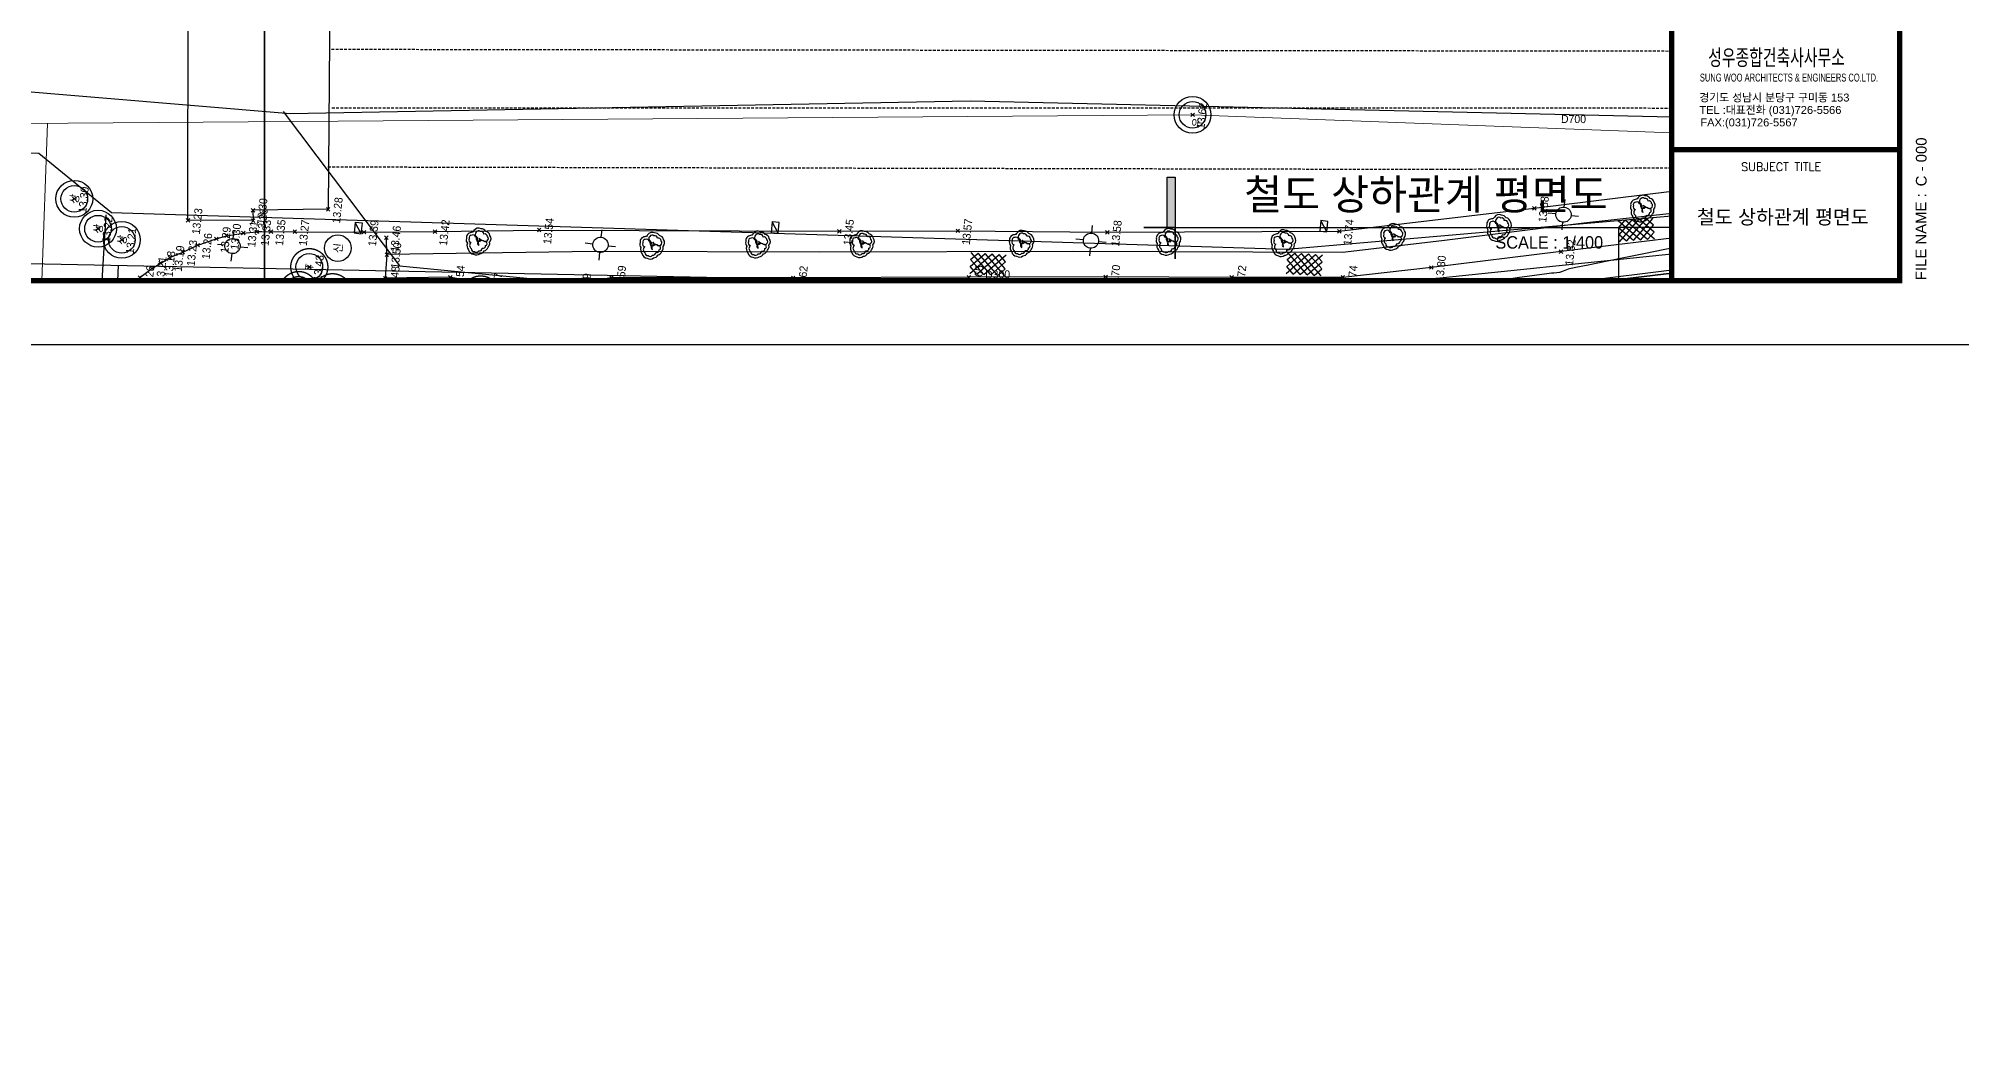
# Model space of a CAD drawing. Header units: millimetres. Extents: x 1073475 to 2890243, y -1340830 to -367733.
# Drawn here: x 1299407 to 1407529, y -525999 to -469311 of the extents above; entities that cross this region are included whole.
import ezdxf
from ezdxf.enums import TextEntityAlignment as Align
from ezdxf.xclip import XClip

# ---------------------------------------------------------------- set-up
doc = ezdxf.new("R2010")
doc.units = ezdxf.units.MM
doc.header["$LTSCALE"] = 50
doc.header["$XCLIPFRAME"] = 2
doc.header["$PDMODE"] = 3
doc.header["$PDSIZE"] = 100
doc.linetypes.add('HIDDEN2', pattern=[4.7625, 3.175, -1.5875])
for name, color, linetype in [('1-우수관로', 140, '우수'), ('11', 11, 'Continuous'), ('A-SYM', 7, 'Continuous'), ('CONT-MNR', 84, 'Continuous'), ('TEX', 3, 'Continuous'), ('TEXT', 3, 'Continuous'), ('TEXT1', 7, 'Continuous'), ('TITLE-1', 3, 'Continuous'), ('가로등', 1, 'Continuous'), ('도로', 1, 'Continuous'), ('맨홀', 1, 'Continuous'), ('보도블럭', 7, 'Continuous'), ('상수도맨홀', 1, 'Continuous'), ('신호등', 1, 'Continuous'), ('연속지적도', 32, 'Continuous'), ('우수맨홀', 1, 'Continuous'), ('우수받이', 5, 'Continuous'), ('자전거전용도로', 7, 'Continuous'), ('조경', 3, 'Continuous'), ('지하지장물_상수관로', 5, 'HIDDEN2'), ('지하지장물_전기관로', 1, 'HIDDEN2'), ('지하지장물_통신관로', 7, 'HIDDEN2'), ('지하지장물_하수관거(오수)', 30, 'HIDDEN2'), ('차선', 7, 'HIDDEN2'), ('측량점_높이', 8, 'Continuous'), ('측량점_심볼', 7, 'Continuous'), ('통신맨홀', 1, 'Continuous'), ('화단경계', 3, 'Continuous'), ('횡단보도', 40, 'Continuous')]:
    doc.layers.add(name, color=color, linetype=linetype)
doc.layers.add('defpoint', color=193, linetype='Continuous', plot=False)
doc.styles.add('LT', font='')
doc.styles.add('RXHG', font='arial.ttf')
doc.styles.add('RXHS', font='SIMPLEX.SHX', dxfattribs={"bigfont": 'WHGTXT.SHX'})
doc.styles.get("Standard").update_dxf_attribs({"font": ''})
doc.styles.add('굴림체', font='')
doc.styles.add('돋움', font='')
doc.styles.get('LT').set_extended_font_data('GulimChe')
doc.styles.get('Standard').set_extended_font_data('Dotum')
doc.styles.get('굴림체').set_extended_font_data('Dotum')
doc.styles.get('돋움').set_extended_font_data('Dotum')
doc.linetypes.add('KT_LINE', pattern='A,12.7,-5.08,["KT",Standard,S=2.54,R=0,X=-2.54,Y=-1.27],-6.35', length=24.13)
doc.linetypes.add('POWER_LINE', pattern='A,12.7,-5.08,["POWER",Standard,S=2.54,R=0,X=-2.54,Y=-1.27],-6.35', length=24.13)
doc.linetypes.add('SEWER_LINE', pattern='A,12.7,-5.08,["SEWER",Standard,S=2.54,R=0,X=-2.54,Y=-1.27],-6.35', length=24.13)
doc.linetypes.add('WATER_LINE', pattern='A,12.7,-5.08,["WATER",Standard,S=2.54,R=0,X=-2.54,Y=-1.27],-6.35', length=24.13)
doc.linetypes.add('우수', pattern='A,0.5,-0.05,["우수",LT,S=0.1,R=0,X=0,Y=-0.05],-0.4', length=0.95)

# ---------------------------------------------------------------- blocks, each defined once
blk = doc.blocks.new('A$405090834614')
at = {"layer": '1-우수관로', "color": 251, "linetype": '우수', "lineweight": 0, "ltscale": 80}
for points in [[(114673, 11574), (109257, 90611), (100407, 168504)], [(101990, 154572), (65521, 152090)]]:
    blk.add_lwpolyline(points, dxfattribs=at)
at = {"layer": 'CONT-MNR', "color": 251}
for p, q in [((102061, 71493), (101783, 72588)), ((102303, 70537), (102061, 71493)), ((102474, 69860), (102303, 70537)), ((102540, 69598), (102474, 69860)), ((102544, 69533), (102540, 69598)), ((102548, 69468), (102544, 69533)), ((102582, 69314), (102548, 69468)), ((102618, 69164), (102582, 69314)), ((102640, 69108), (102618, 69164)), ((102662, 69053), (102640, 69108)), ((102752, 68877), (102662, 69053)), ((102848, 68690), (102752, 68877)), ((102877, 68614), (102848, 68690)), ((102905, 68538), (102877, 68614)), ((102989, 68273), (102905, 68538)), ((103203, 67597), (102989, 68273)), ((103505, 66644), (103203, 67597)), ((103850, 65552), (103505, 66644)), ((104196, 64458), (103850, 65552)), ((104499, 63497), (104196, 64458)), ((104717, 62807), (104499, 63497))]:
    blk.add_line(p, q, dxfattribs=at)
at = {"layer": '가로등', "color": 251, "linetype": 'Continuous'}
for p, q in [((96228, 143937), (96228, 144366)), ((95799, 143509), (95371, 143509)), ((96228, 143080), (96228, 142652)), ((96656, 143509), (97085, 143509)), ((98475, 123373), (98475, 123801)), ((98046, 122944), (97617, 122944)), ((98475, 122516), (98475, 122087)), ((98903, 122944), (99332, 122944)), ((101620, 95975), (101620, 96403)), ((101192, 95546), (100763, 95546)), ((102049, 95546), (102477, 95546)), ((101620, 95118), (101620, 94689)), ((105443, 69282), (105015, 69282)), ((105872, 69710), (105872, 70139)), ((106300, 69282), (106729, 69282)), ((105872, 68853), (105872, 68425))]:
    blk.add_line(p, q, dxfattribs=at)
for centre, major_axis, start_param, end_param in [((96228, 143509), (303, 303), 5.497787143782062, 11.78097245096165), ((98475, 122944), (-303, 303), 3.9269908, 10.2101761), ((101620, 95546), (-303, 303), 3.9269908, 10.2101761), ((105872, 69282), (-303, 303), 3.9269908, 10.2101761)]:
    blk.add_ellipse(centre, major_axis=major_axis, ratio=1, start_param=start_param, end_param=end_param, dxfattribs=at)
at = {"layer": '도로', "color": 251}
for p, q in [((93145, 149259), (93918, 148503)), ((93918, 148503), (94496, 147880)), ((94496, 147880), (94853, 147422)), ((94853, 147422), (95211, 146945)), ((95211, 146945), (95596, 146258)), ((95596, 146258), (96073, 145461)), ((96073, 145461), (96533, 144457)), ((96533, 144457), (96772, 143907)), ((96772, 143907), (97019, 142982)), ((97019, 142982), (97166, 142244)), ((97166, 142244), (97267, 141438)), ((97267, 141438), (97396, 140109)), ((97396, 140109), (97782, 136237)), ((97782, 136237), (98234, 132270)), ((98234, 132270), (98939, 126460)), ((98939, 126460), (100651, 109665)), ((100651, 109665), (101381, 103046)), ((101381, 103046), (102182, 94685)), ((102182, 94685), (103617, 81718)), ((103617, 81718), (106058, 70949)), ((106058, 70949), (108074, 62331))]:
    blk.add_line(p, q, dxfattribs=at)
at = {"layer": '맨홀', "color": 251}
for radius in [1036, 750]:
    blk.add_circle((94172, 139548), radius, dxfattribs=at)
at = {"layer": '보도블럭', "color": 251}
for p, q in [((99059, 102131), (100290, 100998)), ((99075, 101737), (99452, 102147)), ((99075, 101737), (100306, 100604)), ((99091, 101343), (99846, 102164)), ((99108, 100949), (100240, 102180)), ((99124, 100555), (100257, 101786)), ((99452, 102147), (100273, 101392)), ((99846, 102164), (100257, 101786)), ((99091, 101343), (100322, 100210)), ((99108, 100949), (99928, 100194)), ((99124, 100555), (99534, 100177)), ((99140, 100161), (100273, 101392)), ((99534, 100177), (100290, 100998)), ((99928, 100194), (100306, 100604)), ((100937, 84428), (102168, 83295)), ((100953, 84034), (101331, 84444)), ((100970, 83640), (101725, 84460)), ((100986, 83246), (102119, 84477)), ((101331, 84444), (102151, 83689)), ((101725, 84460), (102135, 84083)), ((100953, 84034), (102184, 82901)), ((100970, 83640), (102201, 82507)), ((101002, 82852), (102135, 84083)), ((101019, 82458), (102151, 83689)), ((101413, 82474), (102168, 83295)), ((100986, 83246), (101807, 82490)), ((101002, 82852), (101413, 82474)), ((101807, 82490), (102184, 82901)), ((104695, 65984), (106070, 65030)), ((104766, 65596), (105083, 66054)), ((104836, 65208), (105471, 66124)), ((104906, 64820), (105859, 66194)), ((105083, 66054), (106000, 65418)), ((105471, 66124), (105930, 65806)), ((104766, 65596), (106140, 64642)), ((104836, 65208), (106211, 64254)), ((104976, 64432), (105930, 65806)), ((105047, 64044), (106000, 65418)), ((105435, 64114), (106070, 65030)), ((104906, 64820), (105823, 64184)), ((104976, 64432), (105435, 64114)), ((105823, 64184), (106140, 64642))]:
    blk.add_line(p, q, dxfattribs=at)
at = {"layer": '상수도맨홀', "color": 251}
for centre, radius in [((97931, 152635), 1036), ((97931, 152635), 750), ((96400, 151132), 1036), ((96400, 151132), 750), ((95916, 149736), 1036), ((95916, 149736), 750)]:
    blk.add_circle(centre, radius, dxfattribs=at)
at = {"layer": '신호등', "color": 251}
blk.add_circle((96736, 137609), 750, dxfattribs=at)
at = {"layer": '연속지적도', "color": 251}
for p, q in [((92708, 141325), (131988, 145494)), ((131988, 145494), (92708, 141325)), ((99108, 80975), (104727, 56434)), ((104727, 56434), (99108, 80975))]:
    blk.add_line(p, q, dxfattribs=at)
at = {"layer": '우수맨홀', "color": 251}
for radius in [1036, 750]:
    blk.add_circle((109257, 90611), radius, dxfattribs=at)
at = {"layer": '우수받이', "color": 251}
for points in [[(97681, 136786), (97681, 136386), (98281, 136386), (98281, 136786)], [(100185, 113476), (100185, 113076), (100785, 113076), (100785, 113476)], [(103502, 82810), (103502, 82410), (104102, 82410), (104102, 82810)]]:
    blk.add_lwpolyline(points, close=True, dxfattribs=at)
for points in [[(97681, 136386), (98281, 136786)], [(100185, 113076), (100785, 113476)], [(103502, 82410), (104102, 82810)]]:
    blk.add_lwpolyline(points, dxfattribs=at)
at = {"layer": '자전거전용도로', "color": 251}
for p, q in [((96666, 134831), (95337, 134786)), ((95770, 131146), (95337, 134786)), ((95337, 134786), (95337, 134786)), ((95576, 129018), (95770, 131146)), ((96712, 122131), (96068, 124050)), ((97773, 111973), (96712, 122131)), ((98848, 102157), (97773, 111973)), ((99685, 94507), (98848, 102157)), ((100402, 87456), (99685, 94507)), ((101059, 81243), (100402, 87456)), ((102135, 76353), (101059, 81243)), ((103794, 69196), (102135, 76353)), ((103629, 61936), (102045, 68792)), ((105378, 62338), (103794, 69196))]:
    blk.add_line(p, q, dxfattribs=at)
at = {"layer": '조경', "color": 251}
for points in [[(97422, 130286, 0.3468147), (97208, 129984, 0.330985), (97268, 129633, 0.2578149), (97450, 129409, 0.2683928), (97676, 129214, 0.2877406), (97960, 129162, 0.3740848), (98351, 129178, 0.2961077), (98551, 129434, 0.2760038), (98666, 129717, 0.3974655), (98520, 130100, 0.0897803), (98426, 130149, 0.0893657), (98399, 130251, 0.4178725), (98037, 130474, 0.2449568), (97773, 130395, 0.2838491)], [(97508, 130148, 0.5205671), (97366, 129951, 0.5205671), (97415, 129712, 0.5205671), (97586, 129539, 0.5205671), (97751, 129360, 0.9975729), (97969, 129467, 0.5205671), (97940, 129708, 0.9409562), (97728, 129743, 0.1760457), (97971, 129860, 1.0639709), (98136, 129771, 0.1383966), (98030, 129535, 0.4678062), (98027, 129307, 0.5205671), (98270, 129313, 0.5205671), (98387, 129525, 0.5205671), (98504, 129737, 0.5205671), (98440, 129971, 0.5205671), (98202, 129924, 0.2589142), (97971, 129860, 0.8240286), (98158, 129979, 0.5205671), (98255, 130202, 0.5205671), (98041, 130317, 0.5205671), (97833, 130191, 0.5205671), (97508, 130148)], [(98217, 120554, 0.3468147), (98003, 120252, 0.330985), (98063, 119901, 0.2578149), (98245, 119677, 0.2683928), (98471, 119482, 0.2877406), (98755, 119430, 0.3740848), (99146, 119446, 0.2961077), (99346, 119702, 0.2760038), (99461, 119985, 0.3974655), (99315, 120368, 0.0897803), (99221, 120417, 0.0893657), (99194, 120519, 0.4178725), (98832, 120742, 0.2449568), (98568, 120663, 0.2838491)], [(98303, 120416, 0.5205671), (98161, 120219, 0.5205671), (98211, 119980, 0.5205671), (98381, 119807, 0.5205671), (98546, 119628, 0.9975729), (98764, 119735, 0.5205671), (98735, 119976, 0.9409562), (98523, 120011, 0.1760457), (98766, 120128, 1.0639709), (98931, 120039, 0.1383966), (98825, 119803, 0.4678062), (98822, 119575, 0.5205671), (99065, 119581, 0.5205671), (99182, 119793, 0.5205671), (99299, 120005, 0.5205671), (99235, 120239, 0.5205671), (98997, 120192, 0.2589142), (98766, 120128, 0.8240286), (98953, 120247, 0.5205671), (99050, 120470, 0.5205671), (98836, 120585, 0.5205671), (98628, 120459, 0.5205671), (98303, 120416)], [(98910, 114650, 0.3468147), (98697, 114348, 0.330985), (98756, 113997, 0.2578149), (98938, 113773, 0.2683928), (99165, 113578, 0.2877406), (99448, 113526, 0.3740848), (99840, 113542, 0.2961077), (100039, 113798, 0.2760038), (100154, 114081, 0.3974655), (100009, 114464, 0.0897803), (99914, 114513, 0.0893657), (99887, 114615, 0.4178725), (99526, 114838, 0.2449568), (99262, 114759, 0.2838491)], [(98996, 114512, 0.5205671), (98854, 114314, 0.5205671), (98904, 114076, 0.5205671), (99075, 113903, 0.5205671), (99239, 113724, 0.9975729), (99457, 113831, 0.5205671), (99429, 114072, 0.9409562), (99217, 114107, 0.1760457), (99460, 114224, 1.0639709), (99624, 114135, 0.1383966), (99518, 113899, 0.4678062), (99515, 113671, 0.5205671), (99758, 113677, 0.5205671), (99875, 113889, 0.5205671), (99993, 114101, 0.5205671), (99929, 114335, 0.5205671), (99690, 114288, 0.2589142), (99460, 114224, 0.8240286), (99647, 114343, 0.5205671), (99744, 114565, 0.5205671), (99529, 114681, 0.5205671), (99322, 114555, 0.5205671), (98996, 114512)], [(99549, 108837, 0.3468147), (99335, 108535, 0.330985), (99395, 108184, 0.2578149), (99576, 107960, 0.2683928), (99803, 107765, 0.2877406), (100087, 107713, 0.3740848), (100478, 107730, 0.2961077), (100678, 107985, 0.2760038), (100793, 108268, 0.3974655), (100647, 108651, 0.0897803), (100553, 108700, 0.0893657), (100525, 108802, 0.4178725), (100164, 109025, 0.2449568), (99900, 108946, 0.2838491)], [(99635, 108699, 0.5205671), (99493, 108502, 0.5205671), (99542, 108263, 0.5205671), (99713, 108090, 0.5205671), (99878, 107911, 0.9975729), (100096, 108018, 0.5205671), (100067, 108259, 0.9409562), (99855, 108294, 0.1760457), (100098, 108411, 1.0639709), (100263, 108322, 0.1383966), (100156, 108086, 0.4678062), (100154, 107858, 0.5205671), (100396, 107864, 0.5205671), (100514, 108076, 0.5205671), (100631, 108288, 0.5205671), (100567, 108522, 0.5205671), (100328, 108475, 0.2589142), (100098, 108411, 0.8240286), (100285, 108531, 0.5205671), (100382, 108753, 0.5205671), (100168, 108868, 0.5205671), (99960, 108742, 0.5205671), (99635, 108699)], [(100519, 99911, 0.3468147), (100306, 99610, 0.330985), (100365, 99258, 0.2578149), (100547, 99034, 0.2683928), (100774, 98840, 0.2877406), (101058, 98787, 0.3740848), (101449, 98804, 0.2961077), (101648, 99060, 0.2760038), (101763, 99343, 0.3974655), (101618, 99726, 0.0897803), (101523, 99775, 0.0893657), (101496, 99877, 0.4178725), (101135, 100100, 0.2449568), (100871, 100021, 0.2838491)], [(100606, 99774, 0.5205671), (100464, 99576, 0.5205671), (100513, 99338, 0.5205671), (100684, 99165, 0.5205671), (100848, 98986, 0.9975729), (101067, 99093, 0.5205671), (101038, 99334, 0.9409562), (100826, 99368, 0.1760457), (101069, 99486, 1.0639709), (101233, 99397, 0.1383966), (101127, 99161, 0.4678062), (101124, 98932, 0.5205671), (101367, 98939, 0.5205671), (101484, 99150, 0.5205671), (101602, 99362, 0.5205671), (101538, 99597, 0.5205671), (101299, 99549, 0.2589142), (101069, 99486, 0.8240286), (101256, 99605, 0.5205671), (101353, 99827, 0.5205671), (101139, 99942, 0.5205671), (100931, 99817, 0.5205671), (100606, 99774)], [(101493, 91712, 0.3468147), (101279, 91410, 0.330985), (101339, 91059, 0.2578149), (101520, 90835, 0.2683928), (101747, 90640, 0.2877406), (102031, 90588, 0.3740848), (102422, 90605, 0.2961077), (102621, 90860, 0.2760038), (102736, 91143, 0.3974655), (102591, 91526, 0.0897803), (102497, 91575, 0.0893657), (102469, 91677, 0.4178725), (102108, 91900, 0.2449568), (101844, 91821, 0.2838491)], [(101579, 91574, 0.5205671), (101437, 91377, 0.5205671), (101486, 91138, 0.5205671), (101657, 90965, 0.5205671), (101822, 90786, 0.9975729), (102040, 90893, 0.5205671), (102011, 91134, 0.9409562), (101799, 91169, 0.1760457), (102042, 91286, 1.0639709), (102207, 91197, 0.1383966), (102100, 90961, 0.4678062), (102097, 90733, 0.5205671), (102340, 90739, 0.5205671), (102458, 90951, 0.5205671), (102575, 91163, 0.5205671), (102511, 91397, 0.5205671), (102272, 91350, 0.2589142), (102042, 91286, 0.8240286), (102229, 91405, 0.5205671), (102326, 91628, 0.5205671), (102112, 91743, 0.5205671), (101904, 91617, 0.5205671), (101579, 91574)], [(102103, 85281, 0.3468147), (101889, 84979, 0.330985), (101949, 84628, 0.2578149), (102131, 84404, 0.2683928), (102357, 84209, 0.2877406), (102641, 84157, 0.3740848), (103032, 84174, 0.2961077), (103232, 84429, 0.2760038), (103347, 84712, 0.3974655), (103201, 85095, 0.0897803), (103107, 85144, 0.0893657), (103079, 85246, 0.4178725), (102718, 85469, 0.2449568), (102454, 85390, 0.2838491)], [(102189, 85143, 0.5205671), (102047, 84946, 0.5205671), (102096, 84707, 0.5205671), (102267, 84534, 0.5205671), (102432, 84356, 0.9975729), (102650, 84462, 0.5205671), (102621, 84703, 0.9409562), (102409, 84738, 0.1760457), (102652, 84855, 1.0639709), (102817, 84767, 0.1383966), (102711, 84530, 0.4678062), (102708, 84302, 0.5205671), (102950, 84308, 0.5205671), (103068, 84520, 0.5205671), (103185, 84732, 0.5205671), (103121, 84966, 0.5205671), (102883, 84919, 0.2589142), (102652, 84855, 0.8240286), (102839, 84975, 0.5205671), (102936, 85197, 0.5205671), (102722, 85312, 0.5205671), (102514, 85187, 0.5205671), (102189, 85143)], [(103101, 79183, 0.3468147), (102888, 78881, 0.330985), (102947, 78530, 0.2578149), (103129, 78306, 0.2683928), (103356, 78111, 0.2877406), (103639, 78059, 0.3740848), (104031, 78075, 0.2961077), (104230, 78331, 0.2760038), (104345, 78614, 0.3974655), (104200, 78997, 0.0897803), (104105, 79046, 0.0893657), (104078, 79148, 0.4178725), (103717, 79371, 0.2449568), (103453, 79292, 0.2838491)], [(103187, 79045, 0.5205671), (103045, 78848, 0.5205671), (103095, 78609, 0.5205671), (103266, 78436, 0.5205671), (103430, 78257, 0.9975729), (103648, 78364, 0.5205671), (103620, 78605, 0.9409562), (103408, 78640, 0.1760457), (103650, 78757, 1.0639709), (103815, 78668, 0.1383966), (103709, 78432, 0.4678062), (103706, 78204, 0.5205671), (103949, 78210, 0.5205671), (104066, 78422, 0.5205671), (104183, 78634, 0.5205671), (104120, 78868, 0.5205671), (103881, 78821, 0.2589142), (103650, 78757, 0.8240286), (103838, 78876, 0.5205671), (103934, 79099, 0.5205671), (103720, 79214, 0.5205671), (103513, 79088, 0.5205671), (103187, 79045)], [(104231, 73316, 0.3468147), (104017, 73015, 0.330985), (104077, 72663, 0.2578149), (104259, 72439, 0.2683928), (104485, 72244, 0.2877406), (104769, 72192, 0.3740848), (105160, 72209, 0.2961077), (105360, 72464, 0.2760038), (105475, 72748, 0.3974655), (105329, 73130, 0.0897803), (105235, 73180, 0.0893657), (105208, 73282, 0.4178725), (104846, 73505, 0.2449568), (104582, 73425, 0.2838491)], [(104317, 73178, 0.5205671), (104175, 72981, 0.5205671), (104225, 72742, 0.5205671), (104395, 72570, 0.5205671), (104560, 72391, 0.9975729), (104778, 72498, 0.5205671), (104749, 72738, 0.9409562), (104537, 72773, 0.1760457), (104780, 72890, 1.0639709), (104945, 72802, 0.1383966), (104839, 72565, 0.4678062), (104836, 72337, 0.5205671), (105079, 72343, 0.5205671), (105196, 72555, 0.5205671), (105313, 72767, 0.5205671), (105249, 73002, 0.5205671), (105011, 72954, 0.2589142), (104780, 72890, 0.8240286), (104968, 73010, 0.5205671), (105064, 73232, 0.5205671), (104850, 73347, 0.5205671), (104642, 73222, 0.5205671), (104317, 73178)], [(106169, 65390, 0.3468147), (105956, 65089, 0.330985), (106015, 64737, 0.2578149), (106197, 64513, 0.2683928), (106424, 64319, 0.2877406), (106708, 64266, 0.3740848), (107099, 64283, 0.2961077), (107298, 64539, 0.2760038), (107413, 64822, 0.3974655), (107268, 65205, 0.0897803), (107173, 65254, 0.0893657), (107146, 65356, 0.4178725), (106785, 65579, 0.2449568), (106521, 65500, 0.2838491)], [(106256, 65253, 0.5205671), (106114, 65055, 0.5205671), (106163, 64817, 0.5205671), (106334, 64644, 0.5205671), (106499, 64465, 0.9975729), (106717, 64572, 0.5205671), (106688, 64812, 0.9409562), (106476, 64847, 0.1760457), (106719, 64965, 1.0639709), (106883, 64876, 0.1383966), (106777, 64640, 0.4678062), (106774, 64411, 0.5205671), (107017, 64418, 0.5205671), (107134, 64629, 0.5205671), (107252, 64841, 0.5205671), (107188, 65076, 0.5205671), (106949, 65028, 0.2589142), (106719, 64965, 0.8240286), (106906, 65084, 0.5205671), (107003, 65306, 0.5205671), (106789, 65421, 0.5205671), (106581, 65296, 0.5205671), (106256, 65253)]]:
    blk.add_lwpolyline(points, format="xyb", close=True, dxfattribs=at)
at = {"layer": '지하지장물_상수관로', "color": 251, "linetype": 'WATER_LINE', "ltscale": 3}
for points in [[(110243, 16885), (108215, 53986), (102289, 84539), (97363, 150477), (100261, 154882), (99251, 166588), (98786, 170478)], [(97223, 150776), (50421, 148608)]]:
    blk.add_lwpolyline(points, dxfattribs=at)
at = {"layer": '지하지장물_전기관로', "color": 251, "linetype": 'POWER_LINE', "ltscale": 3}
for points in [[(96055, 205507), (98614, 180293), (102758, 167748), (103489, 163119), (103976, 141073), (108724, 103133), (112621, 56049), (113109, 23528)], [(104054, 141476), (96110, 134056), (96177, 126855)]]:
    blk.add_lwpolyline(points, dxfattribs=at)
at = {"layer": '지하지장물_통신관로', "color": 251, "linetype": 'KT_LINE', "ltscale": 3}
blk.add_lwpolyline([(133285, 176576), (83112, 173596), (82168, 171745), (83434, 140813), (89417, 133224), (94187, 130394), (100201, 81315), (103898, 49012), (108849, 25517)], dxfattribs=at)
at = {"layer": '지하지장물_하수관거(오수)', "color": 251, "linetype": 'SEWER_LINE', "ltscale": 3}
for points in [[(107008, 50227), (100263, 82123), (91320, 186400)], [(94459, 149791), (65013, 147540)]]:
    blk.add_lwpolyline(points, dxfattribs=at)
at = {"layer": '차선', "color": 251}
for p, q in [((101224, 138642), (107629, 76933)), ((110529, 82257), (104528, 138815)), ((107821, 139145), (116277, 58380)), ((113605, 52963), (110529, 82257)), ((107629, 76933), (109384, 61344))]:
    blk.add_line(p, q, dxfattribs=at)
at = {"layer": '측량점_심볼', "color": 251}
for p in [(97931, 152635), (96400, 151132), (95916, 149736), (93918, 148503), (94496, 147880), (94853, 147422), (95211, 146945), (95596, 146258), (97406, 146156), (96073, 145461), (96533, 144457), (96772, 143907), (97019, 142982), (97166, 142244), (97771, 142503), (98349, 142582), (97267, 141438), (97396, 140109), (95515, 139092), (98848, 138380), (97782, 136237), (95337, 134786), (96666, 134831), (97606, 134955), (98234, 132270), (95770, 131146), (98939, 126460), (96712, 122131), (97773, 111973), (100651, 109665), (101381, 103046), (98848, 102157), (99685, 94507), (102182, 94685), (109257, 90611), (100402, 87456), (101059, 81243), (103617, 81718), (102135, 76353), (106058, 70949), (103794, 69196)]:
    blk.add_point(p, dxfattribs=at)
at = {"layer": '통신맨홀', "color": 251}
for centre, radius in [((95515, 139092), 1036), ((95515, 139092), 750), ((94252, 137642), 1036), ((94252, 137642), 750), ((95004, 129347), 1036), ((95518, 123450), 1036)]:
    blk.add_circle(centre, radius, dxfattribs=at)
at = {"layer": '화단경계', "color": 251}
for p, q in [((96666, 134831), (97606, 134955)), ((98081, 123205), (96666, 134831)), ((97606, 134955), (97606, 134955)), ((99373, 110652), (98081, 123205)), ((100919, 96433), (99373, 110652)), ((102442, 81413), (100919, 96433)), ((103687, 75927), (102442, 81413)), ((105512, 68093), (103687, 75927)), ((108120, 56342), (105512, 68093))]:
    blk.add_line(p, q, dxfattribs=at)
at = {"layer": '횡단보도', "color": 251}
for p, q in [((97406, 146156), (110889, 147574)), ((97771, 142503), (97406, 146156)), ((98349, 142582), (97771, 142503)), ((97771, 142503), (97771, 142503)), ((98848, 138380), (98349, 142582)), ((111426, 139618), (98848, 138380))]:
    blk.add_line(p, q, dxfattribs=at)
at = {"layer": '1-우수관로', "color": 251, "linetype": '우수', "lineweight": 0, "ltscale": 5, "style": '굴림체'}
blk.add_text('D700', height=450, rotation=275.5675, dxfattribs=at).set_placement((111126, 68565), align=Align.RIGHT)
at = {"layer": '상수도맨홀', "color": 251, "style": '굴림체'}
for s, p in [('상', (97931, 152635)), ('상', (96400, 151132)), ('상', (95916, 149736)), ('T', (95515, 139092)), ('신', (96736, 137609))]:
    blk.add_text(s, height=450, dxfattribs=at).set_placement(p, align=Align.MIDDLE)
at = {"layer": '우수맨홀', "color": 251, "style": '굴림체'}
blk.add_text('우', height=450, dxfattribs=at).set_placement((108569, 90097))
at = {"layer": '지하지장물_하수관거(오수)', "color": 251, "linetype": 'SEWER_LINE', "ltscale": 5, "style": '굴림체'}
blk.add_text('D300', height=450, rotation=276.75715, dxfattribs=at).set_placement((99035, 99837), align=Align.RIGHT)
at = {"layer": '측량점_높이', "color": 251, "style": '굴림체'}
for s, p in [('13.30', (97931, 152335)), ('13.22', (96400, 150832)), ('13.21', (95916, 149436)), ('13.28', (93145, 148959)), ('13.26', (93918, 148203)), ('13.21', (94496, 147580)), ('13.18', (94853, 147122)), ('13.19', (95211, 146645)), ('13.23', (95596, 145958)), ('13.26', (96073, 145161)), ('13.23', (97406, 145856)), ('13.29', (96533, 144157)), ('13.30', (96772, 143607)), ('13.31', (97019, 142682)), ('13.33', (97166, 141944)), ('13.26', (97771, 142203)), ('13.30', (98349, 142282)), ('13.35', (97267, 141138)), ('13.27', (97396, 139809)), ('13.48', (94172, 139248)), ('13.43', (95515, 138792)), ('13.28', (98848, 138080)), ('13.39', (97782, 135937)), ('13.48', (95337, 134486)), ('13.50', (96666, 134531)), ('13.46', (97606, 134655)), ('13.42', (98234, 131970)), ('13.54', (95770, 130846)), ('13.57', (95576, 128718)), ('13.54', (98939, 126160)), ('13.59', (96068, 123750)), ('13.59', (96712, 121831)), ('13.62', (97773, 111673)), ('13.45', (100651, 109365)), ('13.57', (101381, 102746)), ('13.65', (98848, 101857)), ('13.70', (99685, 94207)), ('13.58', (102182, 94385)), ('13.62', (109257, 90311)), ('13.72', (100402, 87156)), ('13.74', (103617, 81418)), ('13.74', (101059, 80943)), ('13.80', (102135, 76053)), ('13.68', (106058, 70649)), ('13.82', (103794, 68896))]:
    blk.add_text(s, height=450, dxfattribs=at).set_placement(p, align=Align.TOP_CENTER)
blk = doc.blocks.new('dbox')
at = {"layer": '11'}
for p, q in [((81088, 57600), (81088, 1800)), ((81088, 1800), (4288, 1800))]:
    blk.add_line(p, q, dxfattribs=at)
at = {"layer": '11', "const_width": 150}
blk.add_lwpolyline([(81088, 1800), (4288, 1800), (4288, 57600), (81088, 57600)], close=True, dxfattribs=at)
for points in [[(74675, 57600), (74675, 1800)], [(81088, 5480), (74675, 5480)]]:
    blk.add_lwpolyline(points, dxfattribs=at)
at = {"layer": 'TEXT', "color": 7}
blk.add_line((84100, 0), (0, 0), dxfattribs=at)
at = {"layer": 'TEX', "color": 7, "linetype": 'Continuous', "style": 'RXHG', "width": 1}
blk.add_text('FILE NAME : ', height=300, rotation=90, dxfattribs=at).set_placement((81831, 1813))
at = {"layer": 'TEX', "color": 6, "linetype": 'Continuous', "style": 'RXHG', "width": 1}
for tag, p in [('일자', (76628, 15972)), ('축척', (76628, 13925)), ('설계번호', (76684, 12170))]:
    blk.add_attdef(tag, p, '', height=300, dxfattribs=at)
at = {"layer": 'TEX', "color": 7, "linetype": 'Continuous', "style": 'RXHG', "width": 1}
blk.add_attdef('파일명', (81840, 4453), '', height=300, rotation=90, dxfattribs=at)
at = {"layer": 'TEX', "linetype": 'Continuous', "style": 'RXHG', "width": 1}
for tag, p in [('도면명-1', (77799, 3389)), ('도면명-2', (77799, 2662))]:
    blk.add_attdef(tag, text='', height=400, dxfattribs=at).set_placement(p, align=Align.CENTER)
at = {"layer": 'TEXT1'}
for s, height, style, width, p in [('성우종합건축사사무소', 450, 'RXHG', 0.68, (75702, 7851)), ('SUBJECT TITLE', 231.29, 'RXHS', 1, (76628, 4888))]:
    blk.add_text(s, height=height, dxfattribs=dict(at, style=style, width=width)).set_placement(p)
at = {"layer": 'TEXT1', "color": 4, "style": 'RXHG'}
for s, width, p in [('SUNG WOO ARCHITECTS & ENGINEERS CO.LTD.', 0.68, (75467, 7400)), ('경기도 성남시 분당구 구미동 153', 1, (75450, 6838)), ('TEL :대표전화 (031)726-5566', 1, (75454, 6489)), ('FAX:(031)726-5567', 1, (75481, 6139))]:
    blk.add_text(s, height=222.88, dxfattribs=dict(at, width=width)).set_placement(p)

msp = doc.modelspace()

# ---------------------------------------------------------------- hatches: boundary and pattern name
at = {"layer": 'A-SYM'}
msp.add_hatch(color=2, dxfattribs=at).paths.add_polyline_path([(1363324.2, -477104.8), (1362871.7, -477104.8), (1362871.7, -479933.1), (1363324.2, -479933.1)])

# ---------------------------------------------------------------- linework, layer by layer
at = {"layer": 'A-SYM', "color": 2}
for points in [[(1362871.7, -479933.1), (1362871.7, -479933.1), (1361556.5, -479933.1), (1362871.7, -479933.1), (1362871.7, -477104.8), (1363324.2, -477104.8), (1363324.2, -479933.1), (1362871.7, -479933.1), (1388233.4, -479933.1)], [(1361556.5, -479933.1), (1363324.2, -479933.1), (1363324.2, -481700.7), (1363324.2, -479933.1), (1388233.4, -479933.1)]]:
    msp.add_lwpolyline(points, dxfattribs=at)
at = {"layer": 'defpoint'}
msp.add_lwpolyline([(1388233.4, -479933.1), (1388233.4, -482933.1), (1391233.4, -482933.1), (1391233.4, -479933.1), (1388233.4, -479933.1)], dxfattribs=at)

# ---------------------------------------------------------------- block references
ref = msp.add_blockref('dbox', (1241882.7, -486533.1), dxfattribs=dict(xscale=2, yscale=2, zscale=2))
ref.add_attrib('파일명', 'C - 000', (1405563.7, -477627.8), dxfattribs={"layer": 'TEX', "color": 7, "linetype": 'Continuous', "height": 600, "rotation": 90, "style": 'RXHG', "width": 1})
ref.add_attrib('도면명-1', '철도 상하관계 평면도', dxfattribs={"layer": 'TEX', "linetype": 'Continuous', "height": 800, "style": 'RXHG', "width": 1}).set_placement((1397479.9, -479754.3), align=Align.CENTER)
ref = msp.add_blockref('A$405090834614', (1442878.4, -591810.2), dxfattribs=dict(rotation=83.9464212542183))
XClip(ref).set_block_clipping_path([(87977.8492422819, 202827.7349661703), (102823.6229538787, 62839.0134570275), (213801.3092563641, 74608.173144479), (198955.5355447673, 214596.8946536218)])

# ---------------------------------------------------------------- texts
at = {"layer": 'TITLE-1', "style": '돋움'}
for s, height, p in [('철도 상하관계 평면도', 1700, (1387633.4, -478084.6)), ('SCALE : 1/400 ', 700, (1387633.4, -480779.5))]:
    msp.add_text(s, height=height, dxfattribs=at).set_placement(p, align=Align.MIDDLE_RIGHT)

doc.saveas('drawing.dxf')
